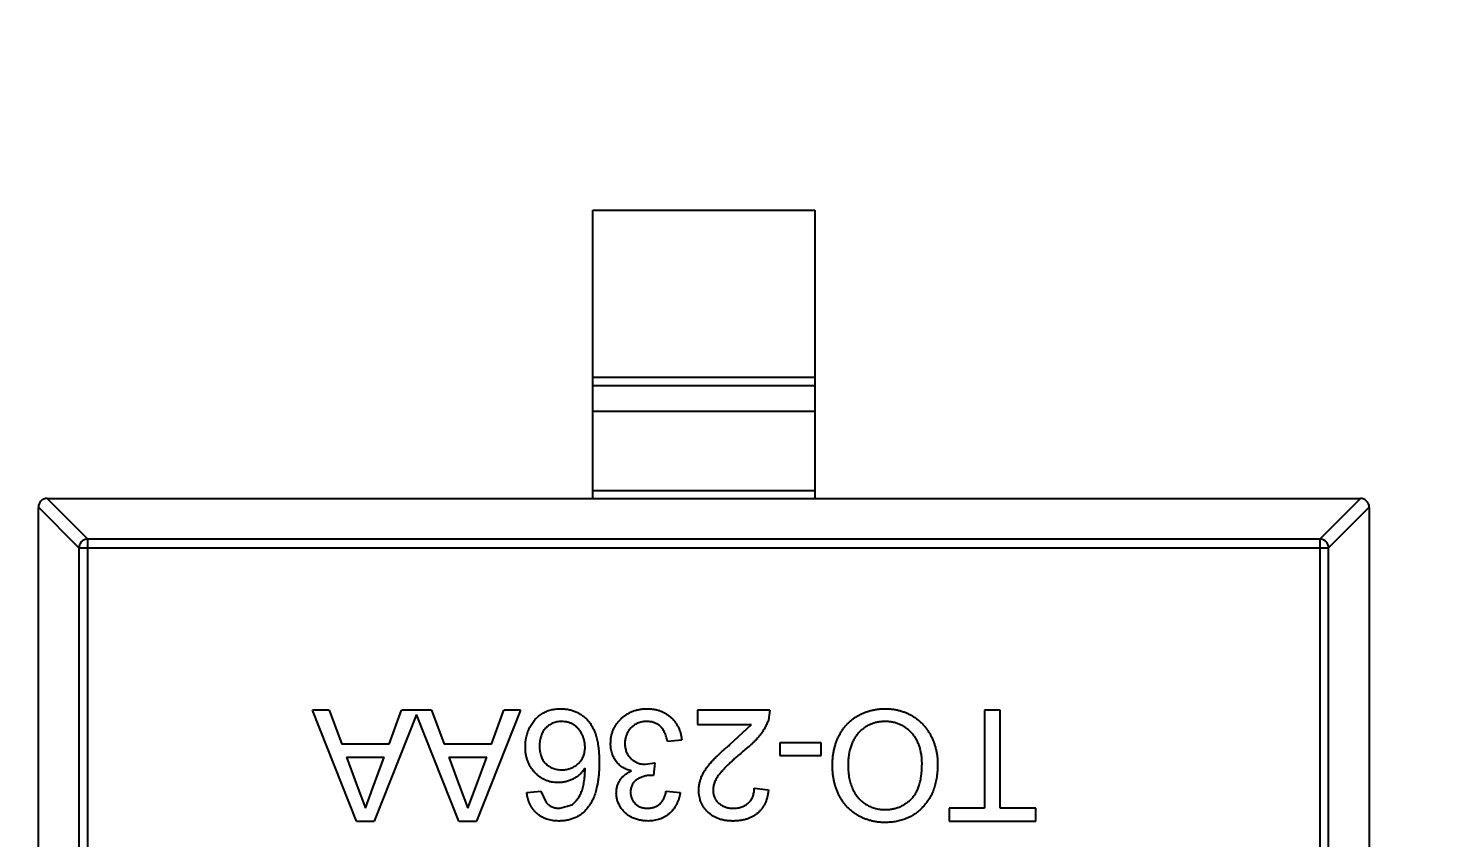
# Model space of a CAD drawing. Header units: inches. Extents: x 398 to 599, y 40 to 151.
# Drawn here: x 546.505 to 549.676, y 82.078 to 83.903 of the extents above; entities that cross this region are included whole.
import ezdxf

# ---------------------------------------------------------------- set-up
doc = ezdxf.new("R2010")
doc.units = ezdxf.units.IN
doc.header["$LTSCALE"] = 1.21
doc.header["$MEASUREMENT"] = 0
doc.header["$PDMODE"] = 3
doc.header["$PDSIZE"] = 0.3125
doc.layers.get('0').update_dxf_attribs({"linetype": 'CONTINUOUS'})
doc.layers.get('Defpoints').update_dxf_attribs({"linetype": 'CONTINUOUS'})
doc.layers.add('DIM', color=3, linetype='CONTINUOUS')
doc.styles.get("Standard").update_dxf_attribs({"font": 'txt', "width": 0.8})
doc.dimstyles.get("Standard").update_dxf_attribs({"dimtxt": 0.15625, "dimasz": 0.1875, "dimexe": 0.125, "dimexo": 0.0625, "dimgap": 0.09, "dimtad": 0, "dimtih": 1, "dimtoh": 1, "dimzin": 4, "dimdsep": 46, "dimtxsty": 'Standard', "dimblk": '_FILLED', "dimblk1": '_FILLED', "dimblk2": '_FILLED', "dimcen": 0.09, "dimazin": 1, "dimtp": 0.01, "dimtm": 0.01, "dimtfac": 1, "dimtofl": 0, "dimtmove": 0, "dimatfit": 3, "dimldrblk": '_FILLED', "dimfxl": 1, "dimtolj": 1, "dimtzin": 4, "dimarcsym": 0})

# ---------------------------------------------------------------- blocks, each defined once
blk = doc.blocks.new('_FILLED')
at = {"color": 0, "linetype": 'ByBlock'}
blk.add_solid([(0, 0), (-1, 0.1667), (-1, -0.1667)], dxfattribs=at)
blk = doc.blocks.new('*D67')
at = {"layer": 'Defpoints', "color": 0}
for p in [(521.3768, 92.925), (527.3329, 92.925), (549.2812, 69.8553)]:
    blk.add_point(p, dxfattribs=at)
at = {"layer": 'DIM', "color": 0, "lineweight": -2}
for p, q in [((527.2704, 92.925), (521.2518, 92.925)), ((521.3768, 90.925), (521.3768, 84.5468)), ((521.3768, 71.8553), (521.3768, 78.2335)), ((549.2187, 69.8553), (521.2518, 69.8553))]:
    blk.add_line(p, q, dxfattribs=at)
at = {"layer": 'DIM', "color": 0, "lineweight": -2, "xscale": 2, "yscale": 2, "zscale": 2}
for p, rotation in [((521.3768, 92.925), 90), ((521.3768, 69.8553), 270)]:
    blk.add_blockref('_FILLED', p, dxfattribs=dict(at, rotation=rotation))
at = {"layer": 'DIM', "color": 0, "insert": (521.3768, 81.3902), "char_height": 2, "attachment_point": 5, "rotation": 90}
blk.add_mtext('\\A1;23.07', dxfattribs=at)
blk = doc.blocks.new('*D70')
at = {"layer": 'Defpoints', "color": 0}
for p in [(537.241, 87.005), (553.751, 68.4022), (537.241, 64.8591)]:
    blk.add_point(p, dxfattribs=at)
at = {"layer": 'DIM', "color": 0, "lineweight": -2}
for p, q in [((537.241, 86.9425), (537.241, 64.7341)), ((553.751, 68.3397), (553.751, 64.7341)), ((539.241, 64.8591), (542.7394, 64.8591)), ((551.751, 64.8591), (548.2527, 64.8591))]:
    blk.add_line(p, q, dxfattribs=at)
at = {"layer": 'DIM', "color": 0, "lineweight": -2, "xscale": 2, "yscale": 2, "zscale": 2, "rotation": 180}
blk.add_blockref('_FILLED', (537.241, 64.8591), dxfattribs=at)
at = {"layer": 'DIM', "color": 0, "lineweight": -2, "xscale": 2, "yscale": 2, "zscale": 2}
blk.add_blockref('_FILLED', (553.751, 64.8591), dxfattribs=at)
at = {"layer": 'DIM', "color": 0, "insert": (545.496, 64.8591), "char_height": 2, "attachment_point": 5}
blk.add_mtext('\\A1;16.51', dxfattribs=at)

msp = doc.modelspace()

# ---------------------------------------------------------------- linework, layer by layer
at = {"color": 7, "linetype": 'Continuous'}
for p, q in [((547.7779, 82.843), (547.7779, 83.493)), ((547.7779, 83.493), (548.2779, 83.493)), ((548.2779, 83.493), (548.2779, 82.843)), ((547.7779, 83.1168), (548.2779, 83.1168)), ((548.2779, 83.097), (547.7779, 83.097)), ((548.2779, 83.039), (547.7779, 83.039)), ((546.5476, 82.843), (546.639, 82.7515)), ((546.5479, 82.843), (549.5079, 82.843)), ((547.7779, 82.8607), (548.2779, 82.8607)), ((549.4168, 82.7515), (549.5082, 82.843)), ((546.6193, 82.7318), (546.5279, 82.8233)), ((546.5279, 81.163), (546.5279, 82.823)), ((549.5279, 82.8233), (549.4365, 82.7318)), ((549.5279, 82.823), (549.5279, 81.163)), ((546.639, 81.2344), (546.639, 82.7515)), ((549.4168, 82.7515), (546.639, 82.7515)), ((549.4168, 82.7515), (549.4168, 81.2344)), ((546.6193, 82.7318), (546.6193, 81.2541)), ((546.6193, 82.7318), (549.4365, 82.7318)), ((549.4365, 81.2541), (549.4365, 82.7318)), ((547.2451, 82.1157), (547.1459, 82.3657)), ((547.1833, 82.3657), (547.1459, 82.3657)), ((547.1833, 82.3657), (547.2117, 82.2888)), ((547.3804, 82.3563), (547.2849, 82.1157)), ((547.3183, 82.2888), (547.3468, 82.3657)), ((547.4141, 82.3657), (547.3468, 82.3657)), ((547.4759, 82.1157), (547.3804, 82.3563)), ((547.4141, 82.3657), (547.4425, 82.2888)), ((547.6149, 82.3657), (547.5157, 82.1157)), ((547.5491, 82.2888), (547.5775, 82.3657)), ((547.6149, 82.3657), (547.5775, 82.3657)), ((548.0134, 82.3657), (548.0134, 82.3337)), ((548.1769, 82.3657), (548.0134, 82.3657)), ((548.1769, 82.3657), (548.1735, 82.3435)), ((548.6609, 82.3657), (548.6609, 82.1446)), ((548.6961, 82.3657), (548.6609, 82.3657)), ((548.6961, 82.1446), (548.6961, 82.3657)), ((548.0134, 82.3337), (548.1357, 82.3337)), ((548.086, 82.2873), (548.1357, 82.3337)), ((547.9782, 82.2984), (547.9461, 82.2952)), ((548.1993, 82.292), (548.1993, 82.2632)), ((548.2923, 82.292), (548.1993, 82.292)), ((548.2923, 82.2632), (548.2923, 82.292)), ((547.3183, 82.2888), (547.2117, 82.2888)), ((547.2224, 82.26), (547.2466, 82.1943)), ((547.2224, 82.26), (547.3077, 82.26)), ((547.2821, 82.1908), (547.3077, 82.26)), ((547.5491, 82.2888), (547.4425, 82.2888)), ((547.4531, 82.26), (547.4774, 82.1943)), ((547.4531, 82.26), (547.5385, 82.26)), ((547.5129, 82.1908), (547.5385, 82.26)), ((548.1993, 82.2632), (548.2923, 82.2632)), ((547.8968, 82.2438), (547.9176, 82.2472)), ((547.9176, 82.2472), (547.9143, 82.2183)), ((547.9143, 82.2183), (547.9097, 82.2187)), ((547.2466, 82.1943), (547.265, 82.1446)), ((547.265, 82.1446), (547.2821, 82.1908)), ((547.4774, 82.1943), (547.4958, 82.1446)), ((547.4958, 82.1446), (547.5129, 82.1908)), ((547.6288, 82.1799), (547.6609, 82.1831)), ((547.6609, 82.1831), (547.6724, 82.1574)), ((547.9429, 82.1831), (547.975, 82.1799)), ((548.1416, 82.1895), (548.1737, 82.1863)), ((547.7031, 82.1446), (547.7304, 82.152)), ((548.5807, 82.1446), (548.5807, 82.1157)), ((548.6609, 82.1446), (548.5807, 82.1446)), ((548.7762, 82.1446), (548.6961, 82.1446)), ((548.7762, 82.1157), (548.7762, 82.1446)), ((547.2451, 82.1157), (547.2849, 82.1157)), ((547.4759, 82.1157), (547.5157, 82.1157)), ((548.5807, 82.1157), (548.7762, 82.1157))]:
    msp.add_line(p, q, dxfattribs=at)
for centre, radius, start, end in [((553.751, 92.925), 23, 281.22586, 258.77532), ((553.751, 92.925), 22.75, 294.44334, 241.13427), ((546.5479, 82.823), 0.02, 90, 180), ((549.5079, 82.823), 0.02, 0, 90)]:
    msp.add_arc(centre, radius, start, end, dxfattribs=at)
for points, knots in [([(546.639, 82.7515), (546.6365, 82.7515), (546.6314, 82.7503), (546.6249, 82.7459), (546.6205, 82.7395), (546.6194, 82.7344), (546.6193, 82.7318)], [0, 0, 0, 0, 0.249032, 0.5, 0.750968, 1, 1, 1, 1]), ([(549.4365, 82.7318), (549.4364, 82.7344), (549.4352, 82.7395), (549.4308, 82.7459), (549.4244, 82.7503), (549.4193, 82.7515), (549.4168, 82.7515)], [0, 0, 0, 0, 0.249032, 0.5, 0.750968, 1, 1, 1, 1]), ([(547.6256, 82.2834), (547.6257, 82.2873), (547.626, 82.2949), (547.6279, 82.3061), (547.6311, 82.317), (547.6349, 82.3255), (547.6384, 82.3321), (547.6414, 82.3367), (547.6446, 82.341), (547.6479, 82.3451), (547.6516, 82.3488), (547.6555, 82.3523), (547.6596, 82.3554), (547.664, 82.3583), (547.6685, 82.3607), (547.6732, 82.3629), (547.6781, 82.3648), (547.6831, 82.3663), (547.6883, 82.3675), (547.6936, 82.3684), (547.6991, 82.3689), (547.7028, 82.3689), (547.7046, 82.369)], [0, 0, 0, 0, 0.088899, 0.17544, 0.261633, 0.34801, 0.390819, 0.432814, 0.473776, 0.514166, 0.554107, 0.594121, 0.63362, 0.673585, 0.71348, 0.75336, 0.792891, 0.833007, 0.873643, 0.914893, 0.95695, 1, 1, 1, 1]), ([(547.7046, 82.369), (547.7078, 82.3689), (547.714, 82.3687), (547.7231, 82.3674), (547.7317, 82.3652), (547.7398, 82.3621), (547.7476, 82.3582), (547.7549, 82.3533), (547.7617, 82.3476), (547.7681, 82.341), (547.7738, 82.3334), (547.7788, 82.3246), (547.783, 82.3147), (547.7864, 82.3037), (547.789, 82.2915), (547.7909, 82.2782), (547.792, 82.2638), (547.7922, 82.2539), (547.7923, 82.2487)], [0, 0, 0, 0, 0.056157, 0.110133, 0.162537, 0.213912, 0.265146, 0.31651, 0.369179, 0.423123, 0.479276, 0.538691, 0.601978, 0.670125, 0.74365, 0.82281, 0.908261, 1, 1, 1, 1]), ([(547.8179, 82.2905), (547.818, 82.2932), (547.8181, 82.2985), (547.8192, 82.3063), (547.8211, 82.3137), (547.8237, 82.3209), (547.8269, 82.3277), (547.831, 82.3343), (547.8358, 82.3404), (547.8412, 82.3463), (547.8472, 82.3516), (547.8536, 82.3562), (547.8605, 82.3602), (547.8677, 82.3634), (547.8753, 82.3659), (547.8833, 82.3677), (547.8917, 82.3688), (547.8975, 82.3689), (547.9004, 82.369)], [0, 0, 0, 0, 0.063503, 0.124805, 0.18492, 0.244376, 0.303775, 0.364133, 0.425376, 0.488388, 0.551743, 0.61386, 0.67564, 0.737737, 0.800417, 0.864658, 0.930985, 1, 1, 1, 1]), ([(547.9004, 82.369), (547.903, 82.3689), (547.9082, 82.3688), (547.9157, 82.3678), (547.923, 82.3664), (547.9299, 82.3641), (547.9364, 82.3614), (547.9426, 82.358), (547.9485, 82.354), (547.954, 82.3494), (547.959, 82.3443), (547.9635, 82.3388), (547.9673, 82.333), (547.9707, 82.3268), (547.9735, 82.3202), (547.9756, 82.3133), (547.9773, 82.306), (547.9779, 82.301), (547.9782, 82.2984)], [0, 0, 0, 0, 0.067794, 0.133464, 0.196934, 0.258481, 0.319787, 0.380431, 0.44099, 0.502867, 0.564806, 0.625526, 0.685604, 0.746041, 0.807347, 0.869717, 0.93379, 1, 1, 1, 1]), ([(548.3179, 82.2411), (548.318, 82.2443), (548.3181, 82.2504), (548.3188, 82.2595), (548.32, 82.2683), (548.3216, 82.2768), (548.3238, 82.2852), (548.3264, 82.2932), (548.3295, 82.3011), (548.333, 82.3086), (548.337, 82.3158), (548.3414, 82.3226), (548.3463, 82.3289), (548.3514, 82.3348), (548.3571, 82.3402), (548.3631, 82.3452), (548.3695, 82.3497), (548.3763, 82.3538), (548.3833, 82.3573), (548.3905, 82.3604), (548.3978, 82.3631), (548.4053, 82.3652), (548.4129, 82.3669), (548.4206, 82.3681), (548.4285, 82.3688), (548.4338, 82.3689), (548.4365, 82.369)], [0, 0, 0, 0, 0.04756, 0.093962, 0.139112, 0.183626, 0.227457, 0.270703, 0.313611, 0.35626, 0.398366, 0.439557, 0.480045, 0.519888, 0.559658, 0.599421, 0.639208, 0.679668, 0.72002, 0.759859, 0.79956, 0.839199, 0.878956, 0.918794, 0.959083, 1, 1, 1, 1]), ([(548.4365, 82.369), (548.4394, 82.3689), (548.4451, 82.3688), (548.4535, 82.368), (548.4617, 82.3667), (548.4696, 82.3649), (548.4774, 82.3624), (548.4849, 82.3595), (548.4921, 82.3561), (548.4991, 82.3522), (548.5058, 82.3478), (548.5121, 82.3429), (548.5179, 82.3377), (548.5233, 82.3321), (548.5284, 82.3262), (548.533, 82.3198), (548.5372, 82.313), (548.5409, 82.3059), (548.5443, 82.2986), (548.5471, 82.2911), (548.5496, 82.2835), (548.5516, 82.2758), (548.5532, 82.268), (548.5542, 82.2601), (548.555, 82.2521), (548.5551, 82.2468), (548.5551, 82.2441)], [0, 0, 0, 0, 0.044697, 0.088534, 0.131409, 0.173814, 0.215715, 0.257247, 0.298848, 0.340604, 0.382029, 0.42297, 0.463632, 0.504048, 0.544591, 0.584964, 0.626265, 0.667979, 0.709943, 0.751382, 0.792619, 0.833948, 0.875008, 0.916446, 0.957907, 1, 1, 1, 1]), ([(547.7071, 82.3401), (547.7053, 82.3401), (547.7018, 82.34), (547.6967, 82.3392), (547.6918, 82.3381), (547.6872, 82.3364), (547.6829, 82.3343), (547.6788, 82.3317), (547.6749, 82.3287), (547.6713, 82.3252), (547.6681, 82.3213), (547.6653, 82.317), (547.6629, 82.3124), (547.661, 82.3074), (547.6595, 82.3022), (547.6584, 82.2965), (547.6578, 82.2906), (547.6577, 82.2865), (547.6577, 82.2844)], [0, 0, 0, 0, 0.063965, 0.124854, 0.184383, 0.242748, 0.2999, 0.357059, 0.415719, 0.475258, 0.535508, 0.596291, 0.657728, 0.721052, 0.786261, 0.853834, 0.925318, 1, 1, 1, 1]), ([(547.7602, 82.2828), (547.7601, 82.2853), (547.76, 82.2903), (547.7586, 82.2977), (547.7564, 82.3049), (547.7534, 82.3118), (547.7496, 82.3183), (547.7452, 82.324), (547.7401, 82.329), (547.7345, 82.3331), (547.7283, 82.3362), (547.7216, 82.3385), (547.7145, 82.3399), (547.7096, 82.34), (547.7071, 82.3401)], [0, 0, 0, 0, 0.086177, 0.171222, 0.257573, 0.34515, 0.431508, 0.513644, 0.593539, 0.672806, 0.752058, 0.831493, 0.913823, 1, 1, 1, 1]), ([(547.8992, 82.3401), (547.8974, 82.3401), (547.8939, 82.34), (547.8887, 82.3393), (547.8837, 82.3382), (547.8791, 82.3366), (547.8748, 82.3346), (547.8707, 82.3321), (547.8669, 82.3292), (547.8634, 82.3258), (547.8602, 82.3221), (547.8575, 82.3182), (547.8552, 82.3141), (547.8532, 82.3098), (547.8518, 82.3052), (547.8507, 82.3004), (547.8501, 82.2954), (547.85, 82.292), (547.85, 82.2903)], [0, 0, 0, 0, 0.069461, 0.135658, 0.19962, 0.261651, 0.322053, 0.38234, 0.443223, 0.50493, 0.56682, 0.6276, 0.687476, 0.747351, 0.808174, 0.870133, 0.933721, 1, 1, 1, 1]), ([(547.9461, 82.2952), (547.9457, 82.2972), (547.9449, 82.3009), (547.9433, 82.3062), (547.9416, 82.3112), (547.9395, 82.3156), (547.9375, 82.3198), (547.9351, 82.3235), (547.9325, 82.3267), (547.9298, 82.3296), (547.9268, 82.3321), (547.9236, 82.3343), (547.9201, 82.3361), (547.9164, 82.3375), (547.9124, 82.3387), (547.9083, 82.3395), (547.9038, 82.34), (547.9008, 82.3401), (547.8992, 82.3401)], [0, 0, 0, 0, 0.082566, 0.15976, 0.233155, 0.301356, 0.365752, 0.426437, 0.484185, 0.539549, 0.593156, 0.647048, 0.701446, 0.757, 0.81384, 0.873058, 0.934963, 1, 1, 1, 1]), ([(548.1735, 82.3435), (548.1725, 82.3406), (548.1703, 82.3346), (548.1659, 82.326), (548.1608, 82.3175), (548.1558, 82.3105), (548.1512, 82.3049), (548.1473, 82.3006), (548.1431, 82.2961), (548.1384, 82.2916), (548.1334, 82.2869), (548.1279, 82.282), (548.1221, 82.2772), (548.118, 82.2739), (548.1159, 82.2722)], [0, 0, 0, 0, 0.100388, 0.204407, 0.310686, 0.422157, 0.480685, 0.543238, 0.6095, 0.679555, 0.753841, 0.831641, 0.913813, 1, 1, 1, 1]), ([(548.4367, 82.3401), (548.4337, 82.34), (548.4278, 82.3399), (548.4193, 82.3387), (548.4112, 82.3366), (548.4034, 82.3338), (548.3961, 82.3301), (548.3891, 82.3257), (548.3827, 82.3204), (548.3765, 82.3143), (548.3711, 82.3075), (548.3662, 82.3), (548.3622, 82.2918), (548.3588, 82.2829), (548.3563, 82.2734), (548.3545, 82.2631), (548.3533, 82.2522), (548.3532, 82.2447), (548.3532, 82.2409)], [0, 0, 0, 0, 0.061055, 0.119545, 0.176806, 0.232956, 0.288583, 0.344667, 0.401662, 0.46054, 0.520477, 0.581213, 0.643431, 0.707961, 0.775371, 0.846414, 0.921152, 1, 1, 1, 1]), ([(548.5198, 82.2445), (548.5198, 82.2481), (548.5197, 82.2551), (548.5185, 82.2654), (548.5166, 82.275), (548.5141, 82.2842), (548.5107, 82.2927), (548.5067, 82.3006), (548.5018, 82.3079), (548.4963, 82.3146), (548.4902, 82.3206), (548.4837, 82.3258), (548.4767, 82.3302), (548.4695, 82.3338), (548.4618, 82.3367), (548.4537, 82.3386), (548.4453, 82.3399), (548.4396, 82.34), (548.4367, 82.3401)], [0, 0, 0, 0, 0.075964, 0.148125, 0.217201, 0.2833, 0.347202, 0.4093, 0.470426, 0.531588, 0.591739, 0.650258, 0.707303, 0.764208, 0.821148, 0.879119, 0.938423, 1, 1, 1, 1]), ([(547.6995, 82.2023), (547.697, 82.2024), (547.692, 82.2025), (547.6847, 82.2035), (547.6777, 82.2054), (547.671, 82.2078), (547.6646, 82.2111), (547.6584, 82.2149), (547.6526, 82.2196), (547.6471, 82.2248), (547.6421, 82.2307), (547.6376, 82.237), (547.6339, 82.2437), (547.6309, 82.2509), (547.6285, 82.2584), (547.6268, 82.2664), (547.6258, 82.2748), (547.6257, 82.2805), (547.6256, 82.2834)], [0, 0, 0, 0, 0.061347, 0.121203, 0.179863, 0.238152, 0.296252, 0.35519, 0.415676, 0.478379, 0.541524, 0.603977, 0.666513, 0.729491, 0.79371, 0.859736, 0.928449, 1, 1, 1, 1]), ([(547.6577, 82.2844), (547.6577, 82.2824), (547.6577, 82.2785), (547.6584, 82.2728), (547.6594, 82.2674), (547.661, 82.2623), (547.6629, 82.2576), (547.6652, 82.2532), (547.668, 82.249), (547.6712, 82.2454), (547.6748, 82.242), (547.6786, 82.2391), (547.6828, 82.2366), (547.6873, 82.2346), (547.6921, 82.233), (547.6973, 82.232), (547.7027, 82.2312), (547.7064, 82.2312), (547.7083, 82.2311)], [0, 0, 0, 0, 0.072229, 0.141252, 0.207439, 0.270245, 0.331238, 0.391254, 0.450152, 0.509008, 0.567734, 0.625726, 0.683708, 0.742407, 0.803094, 0.865865, 0.931379, 1, 1, 1, 1]), ([(547.7083, 82.2311), (547.7101, 82.2312), (547.7136, 82.2312), (547.7187, 82.232), (547.7237, 82.233), (547.7284, 82.2346), (547.7329, 82.2366), (547.7372, 82.2391), (547.7413, 82.242), (547.7452, 82.2453), (547.7487, 82.249), (547.7518, 82.253), (547.7544, 82.2573), (547.7566, 82.2618), (547.7582, 82.2667), (547.7594, 82.2718), (547.7601, 82.2772), (547.7602, 82.2809), (547.7602, 82.2828)], [0, 0, 0, 0, 0.064812, 0.127718, 0.189086, 0.249562, 0.309738, 0.370215, 0.431085, 0.493911, 0.55657, 0.617553, 0.678119, 0.739063, 0.801665, 0.864956, 0.93089, 1, 1, 1, 1]), ([(547.8648, 82.2289), (547.863, 82.2293), (547.8595, 82.2302), (547.8545, 82.2321), (547.8497, 82.2342), (547.8452, 82.2367), (547.8411, 82.2395), (547.8372, 82.2427), (547.8336, 82.2463), (547.8304, 82.2501), (547.8274, 82.2543), (547.8249, 82.2587), (547.8227, 82.2634), (547.8209, 82.2683), (547.8196, 82.2735), (547.8186, 82.279), (547.818, 82.2847), (547.8179, 82.2886), (547.8179, 82.2905)], [0, 0, 0, 0, 0.065828, 0.128938, 0.190858, 0.251186, 0.310974, 0.37005, 0.429672, 0.489507, 0.549975, 0.610075, 0.670915, 0.732909, 0.796711, 0.861825, 0.929892, 1, 1, 1, 1]), ([(547.85, 82.2903), (547.85, 82.2886), (547.8501, 82.2854), (547.8507, 82.2806), (547.8517, 82.2761), (547.8532, 82.2718), (547.8551, 82.2678), (547.8573, 82.2639), (547.86, 82.2603), (547.8631, 82.2569), (547.8665, 82.2538), (547.8702, 82.2511), (547.8741, 82.2488), (547.8782, 82.247), (547.8825, 82.2455), (547.8871, 82.2445), (547.8919, 82.2439), (547.8952, 82.2438), (547.8968, 82.2438)], [0, 0, 0, 0, 0.067051, 0.13118, 0.193722, 0.254499, 0.314763, 0.375117, 0.436023, 0.498297, 0.560571, 0.621619, 0.681973, 0.742853, 0.804272, 0.867473, 0.932273, 1, 1, 1, 1]), ([(548.0166, 82.1848), (548.0167, 82.1872), (548.0168, 82.1922), (548.0179, 82.1996), (548.0198, 82.2069), (548.0222, 82.2142), (548.0255, 82.2216), (548.0298, 82.2291), (548.035, 82.2368), (548.04, 82.2433), (548.0447, 82.2488), (548.0488, 82.2533), (548.0536, 82.2581), (548.0589, 82.2633), (548.0649, 82.2688), (548.0714, 82.2747), (548.0785, 82.2809), (548.0834, 82.2851), (548.086, 82.2873)], [0, 0, 0, 0, 0.057945, 0.116018, 0.174826, 0.234683, 0.296827, 0.364061, 0.436192, 0.51426, 0.556976, 0.604856, 0.657675, 0.715751, 0.77884, 0.847501, 0.921228, 1, 1, 1, 1]), ([(548.1159, 82.2722), (548.1127, 82.2695), (548.1065, 82.2643), (548.0977, 82.2566), (548.0897, 82.2494), (548.0826, 82.2427), (548.0764, 82.2364), (548.0709, 82.2306), (548.0662, 82.2254), (548.0623, 82.2205), (548.0591, 82.2159), (548.0563, 82.2114), (548.054, 82.2069), (548.052, 82.2025), (548.0505, 82.1981), (548.0495, 82.1937), (548.0488, 82.1894), (548.0487, 82.1865), (548.0487, 82.1851)], [0, 0, 0, 0, 0.11141, 0.214526, 0.309417, 0.396087, 0.474284, 0.544374, 0.60642, 0.660582, 0.709794, 0.756451, 0.800767, 0.843168, 0.884295, 0.923885, 0.962359, 1, 1, 1, 1]), ([(547.7602, 82.2352), (547.7583, 82.2326), (547.7546, 82.2274), (547.7481, 82.2206), (547.741, 82.2148), (547.7332, 82.2103), (547.7251, 82.2067), (547.7167, 82.2041), (547.7082, 82.2026), (547.7024, 82.2024), (547.6995, 82.2023)], [0, 0, 0, 0, 0.13549, 0.265229, 0.390778, 0.51542, 0.638317, 0.759642, 0.878902, 1, 1, 1, 1]), ([(547.7304, 82.152), (547.7325, 82.1537), (547.7367, 82.1573), (547.7423, 82.1639), (547.7473, 82.1715), (547.751, 82.1786), (547.7536, 82.185), (547.7553, 82.1905), (547.7568, 82.1966), (547.7579, 82.2032), (547.7589, 82.2104), (547.7596, 82.2181), (547.7601, 82.2265), (547.7602, 82.2323), (547.7602, 82.2352)], [0, 0, 0, 0, 0.088609, 0.181893, 0.280787, 0.38702, 0.444107, 0.506454, 0.574396, 0.647656, 0.726426, 0.811458, 0.90278, 1, 1, 1, 1]), ([(547.7923, 82.2487), (547.7923, 82.2458), (547.7922, 82.24), (547.7918, 82.2314), (547.7914, 82.2232), (547.7906, 82.2153), (547.7897, 82.2077), (547.7885, 82.2004), (547.7871, 82.1934), (547.7855, 82.1867), (547.7837, 82.1803), (547.7817, 82.1742), (547.7795, 82.1684), (547.777, 82.163), (547.7744, 82.1578), (547.7715, 82.1529), (547.7684, 82.1484), (547.7661, 82.1455), (547.765, 82.1441)], [0, 0, 0, 0, 0.080034, 0.157854, 0.232564, 0.304731, 0.374384, 0.441663, 0.506048, 0.568692, 0.628715, 0.687238, 0.743227, 0.797567, 0.850239, 0.901629, 0.951067, 1, 1, 1, 1]), ([(547.8307, 82.1793), (547.8308, 82.1819), (547.8311, 82.187), (547.8327, 82.1945), (547.8355, 82.2016), (547.8392, 82.2083), (547.8441, 82.2146), (547.85, 82.2201), (547.8569, 82.225), (547.8622, 82.2276), (547.8648, 82.2289)], [0, 0, 0, 0, 0.121951, 0.240787, 0.35855, 0.479066, 0.601519, 0.727551, 0.859932, 1, 1, 1, 1]), ([(548.4364, 82.1125), (548.4335, 82.1126), (548.4279, 82.1127), (548.4196, 82.1134), (548.4116, 82.1148), (548.4037, 82.1165), (548.3961, 82.1189), (548.3886, 82.1216), (548.3814, 82.1251), (548.3744, 82.1289), (548.3677, 82.1332), (548.3614, 82.1379), (548.3556, 82.143), (548.35, 82.1485), (548.345, 82.1545), (548.3403, 82.1608), (548.3361, 82.1676), (548.3323, 82.1747), (548.3289, 82.1821), (548.326, 82.1898), (548.3235, 82.1978), (548.3214, 82.206), (548.3199, 82.2144), (548.3187, 82.2231), (548.3181, 82.2321), (548.318, 82.2381), (548.3179, 82.2411)], [0, 0, 0, 0, 0.043099, 0.085587, 0.126908, 0.167967, 0.20845, 0.249025, 0.289281, 0.33001, 0.370598, 0.410466, 0.450033, 0.489688, 0.529116, 0.569037, 0.609703, 0.650759, 0.692509, 0.734219, 0.776707, 0.819552, 0.863351, 0.907839, 0.953334, 1, 1, 1, 1]), ([(548.3532, 82.2409), (548.3532, 82.2384), (548.3532, 82.2336), (548.3538, 82.2264), (548.3545, 82.2195), (548.3556, 82.2128), (548.3571, 82.2064), (548.3587, 82.2002), (548.3608, 82.1942), (548.3632, 82.1885), (548.3658, 82.183), (548.3688, 82.1779), (548.372, 82.1731), (548.3755, 82.1685), (548.3794, 82.1644), (548.3835, 82.1605), (548.3879, 82.1569), (548.3926, 82.1537), (548.3975, 82.1508), (548.4026, 82.1483), (548.4078, 82.1461), (548.4132, 82.1444), (548.4187, 82.1431), (548.4244, 82.1421), (548.4302, 82.1415), (548.4342, 82.1414), (548.4362, 82.1414)], [0, 0, 0, 0, 0.050852, 0.099752, 0.147438, 0.194086, 0.239171, 0.28334, 0.326577, 0.368936, 0.410572, 0.451051, 0.490877, 0.530044, 0.568937, 0.607578, 0.64642, 0.685679, 0.724799, 0.763513, 0.802173, 0.84074, 0.879649, 0.919071, 0.959098, 1, 1, 1, 1]), ([(548.4362, 82.1414), (548.439, 82.1414), (548.4445, 82.1416), (548.4527, 82.1428), (548.4605, 82.1446), (548.4681, 82.1472), (548.4754, 82.1505), (548.4823, 82.1547), (548.489, 82.1595), (548.4953, 82.1651), (548.5012, 82.1715), (548.5062, 82.179), (548.5104, 82.1875), (548.5139, 82.197), (548.5166, 82.2075), (548.5184, 82.2189), (548.5196, 82.2314), (548.5198, 82.24), (548.5198, 82.2445)], [0, 0, 0, 0, 0.055943, 0.110382, 0.164048, 0.216759, 0.269601, 0.323009, 0.377581, 0.433449, 0.490922, 0.550625, 0.613117, 0.679861, 0.751358, 0.828261, 0.910795, 1, 1, 1, 1]), ([(548.5551, 82.2441), (548.555, 82.239), (548.5548, 82.2293), (548.5533, 82.2151), (548.5507, 82.2017), (548.547, 82.1891), (548.5424, 82.1774), (548.5367, 82.1665), (548.5299, 82.1565), (548.5221, 82.1473), (548.5135, 82.1392), (548.5043, 82.132), (548.4944, 82.126), (548.484, 82.121), (548.4729, 82.1172), (548.4613, 82.1146), (548.449, 82.1128), (548.4406, 82.1126), (548.4364, 82.1125)], [0, 0, 0, 0, 0.075226, 0.146575, 0.2145, 0.27953, 0.342403, 0.403496, 0.463762, 0.523864, 0.583252, 0.641302, 0.698898, 0.756295, 0.814628, 0.874325, 0.935783, 1, 1, 1, 1]), ([(547.9097, 82.2187), (547.9067, 82.2186), (547.9009, 82.2183), (547.8925, 82.2165), (547.8845, 82.2136), (547.8783, 82.2102), (547.8738, 82.2069), (547.8709, 82.204), (547.8683, 82.2009), (547.8663, 82.1973), (547.8647, 82.1936), (547.8636, 82.1894), (547.8629, 82.185), (547.8628, 82.1819), (547.8628, 82.1804)], [0, 0, 0, 0, 0.129789, 0.254605, 0.378435, 0.50292, 0.565018, 0.624848, 0.683448, 0.742765, 0.802757, 0.86522, 0.930779, 1, 1, 1, 1]), ([(547.701, 82.1157), (547.6985, 82.1158), (547.6937, 82.1159), (547.6867, 82.1167), (547.68, 82.118), (547.6737, 82.1199), (547.6677, 82.1223), (547.662, 82.1252), (547.6567, 82.1287), (547.6517, 82.1327), (547.6472, 82.1371), (547.6431, 82.1421), (547.6395, 82.1474), (547.6363, 82.1531), (547.6337, 82.1592), (547.6315, 82.1657), (547.6299, 82.1726), (547.6292, 82.1774), (547.6288, 82.1799)], [0, 0, 0, 0, 0.068499, 0.134572, 0.198208, 0.259784, 0.319951, 0.379508, 0.438814, 0.498497, 0.558182, 0.617438, 0.677522, 0.737959, 0.80033, 0.86409, 0.930622, 1, 1, 1, 1]), ([(547.9018, 82.1157), (547.8986, 82.1159), (547.8922, 82.1161), (547.8827, 82.1177), (547.8737, 82.1204), (547.8652, 82.1242), (547.8573, 82.1288), (547.8503, 82.1343), (547.8443, 82.1406), (547.8395, 82.1477), (547.8356, 82.1552), (547.8328, 82.163), (547.831, 82.1711), (547.8308, 82.1766), (547.8307, 82.1793)], [0, 0, 0, 0, 0.092054, 0.181008, 0.26913, 0.357137, 0.443549, 0.526433, 0.607453, 0.688385, 0.767854, 0.845531, 0.922529, 1, 1, 1, 1]), ([(547.8628, 82.1804), (547.8628, 82.1791), (547.8629, 82.1766), (547.8634, 82.173), (547.8642, 82.1695), (547.8654, 82.1662), (547.8669, 82.1631), (547.8688, 82.1601), (547.8709, 82.1573), (547.8734, 82.1547), (547.8761, 82.1523), (547.8791, 82.1503), (547.8822, 82.1485), (547.8856, 82.1471), (547.8891, 82.146), (547.8929, 82.1452), (547.8968, 82.1447), (547.8995, 82.1446), (547.9008, 82.1446)], [0, 0, 0, 0, 0.065093, 0.127304, 0.188122, 0.247131, 0.306077, 0.365678, 0.426103, 0.487841, 0.550317, 0.611805, 0.672737, 0.734883, 0.79768, 0.862475, 0.929775, 1, 1, 1, 1]), ([(547.9008, 82.1446), (547.9035, 82.1447), (547.9087, 82.1449), (547.9161, 82.1468), (547.9228, 82.1498), (547.9278, 82.1533), (547.9314, 82.1567), (547.9338, 82.1596), (547.9359, 82.1628), (547.9378, 82.1662), (547.9395, 82.17), (547.9409, 82.1741), (547.9421, 82.1785), (547.9426, 82.1815), (547.9429, 82.1831)], [0, 0, 0, 0, 0.127797, 0.246795, 0.362284, 0.477652, 0.536237, 0.59559, 0.656344, 0.719085, 0.784349, 0.852876, 0.924551, 1, 1, 1, 1]), ([(547.975, 82.1799), (547.9745, 82.1774), (547.9735, 82.1725), (547.9715, 82.1655), (547.969, 82.1589), (547.9661, 82.1528), (547.9628, 82.147), (547.959, 82.1417), (547.9548, 82.1369), (547.9502, 82.1324), (547.9452, 82.1285), (547.9399, 82.1251), (547.9343, 82.1222), (547.9283, 82.1199), (547.9221, 82.118), (547.9156, 82.1167), (547.9088, 82.1159), (547.9042, 82.1158), (547.9018, 82.1157)], [0, 0, 0, 0, 0.071036, 0.139343, 0.204958, 0.268332, 0.330129, 0.390664, 0.450861, 0.510587, 0.570374, 0.629455, 0.687994, 0.747581, 0.807839, 0.870034, 0.93381, 1, 1, 1, 1]), ([(548.0936, 82.1157), (548.0907, 82.1158), (548.085, 82.1159), (548.0768, 82.1169), (548.0691, 82.1184), (548.0618, 82.1206), (548.0549, 82.1234), (548.0486, 82.1268), (548.0427, 82.1308), (548.0373, 82.1355), (548.0325, 82.1406), (548.0282, 82.146), (548.0247, 82.1517), (548.0216, 82.1577), (548.0194, 82.1641), (548.0178, 82.1707), (548.0168, 82.1776), (548.0167, 82.1824), (548.0166, 82.1848)], [0, 0, 0, 0, 0.074712, 0.145539, 0.213339, 0.278615, 0.342094, 0.40389, 0.465063, 0.526577, 0.587328, 0.64638, 0.704345, 0.761672, 0.819418, 0.878039, 0.937796, 1, 1, 1, 1]), ([(548.0487, 82.1851), (548.0487, 82.1837), (548.0488, 82.1809), (548.0494, 82.1769), (548.0503, 82.173), (548.0518, 82.1693), (548.0535, 82.1658), (548.0558, 82.1624), (548.0583, 82.1592), (548.0613, 82.1563), (548.0645, 82.1535), (548.0681, 82.1512), (548.0718, 82.1491), (548.0758, 82.1474), (548.0801, 82.1462), (548.0846, 82.1453), (548.0894, 82.1447), (548.0926, 82.1446), (548.0943, 82.1446)], [0, 0, 0, 0, 0.061762, 0.121174, 0.179421, 0.236843, 0.294322, 0.353191, 0.412721, 0.474522, 0.537057, 0.599591, 0.662367, 0.725246, 0.790316, 0.857724, 0.927232, 1, 1, 1, 1]), ([(548.1737, 82.1863), (548.1734, 82.1835), (548.1727, 82.178), (548.1711, 82.1702), (548.1689, 82.1628), (548.1662, 82.156), (548.1629, 82.1497), (548.1591, 82.1438), (548.1546, 82.1385), (548.1497, 82.1337), (548.1443, 82.1295), (548.1383, 82.1258), (548.1319, 82.1227), (548.1251, 82.1201), (548.1179, 82.1182), (548.1102, 82.1168), (548.102, 82.1159), (548.0964, 82.1158), (548.0936, 82.1157)], [0, 0, 0, 0, 0.070675, 0.137493, 0.201473, 0.262869, 0.32255, 0.380737, 0.43822, 0.495487, 0.553484, 0.611346, 0.670644, 0.731587, 0.794183, 0.859445, 0.928208, 1, 1, 1, 1]), ([(548.0943, 82.1446), (548.096, 82.1446), (548.0994, 82.1447), (548.1044, 82.1453), (548.1091, 82.1462), (548.1135, 82.1475), (548.1177, 82.1492), (548.1216, 82.1513), (548.1253, 82.1536), (548.1286, 82.1564), (548.1317, 82.1596), (548.1343, 82.163), (548.1365, 82.1667), (548.1384, 82.1707), (548.1398, 82.175), (548.1409, 82.1796), (548.1415, 82.1844), (548.1416, 82.1878), (548.1416, 82.1895)], [0, 0, 0, 0, 0.070696, 0.138358, 0.20337, 0.2657, 0.327256, 0.386512, 0.445858, 0.505173, 0.56378, 0.622343, 0.680824, 0.739795, 0.800801, 0.864239, 0.930631, 1, 1, 1, 1]), ([(547.6724, 82.1574), (547.6735, 82.1564), (547.6755, 82.1544), (547.6789, 82.1518), (547.6825, 82.1495), (547.6863, 82.1477), (547.6902, 82.1463), (547.6943, 82.1453), (547.6987, 82.1447), (547.7016, 82.1446), (547.7031, 82.1446)], [0, 0, 0, 0, 0.128545, 0.252818, 0.375212, 0.497113, 0.618546, 0.742222, 0.869458, 1, 1, 1, 1]), ([(547.765, 82.1441), (547.763, 82.1419), (547.759, 82.1374), (547.7522, 82.1316), (547.745, 82.1267), (547.7371, 82.1227), (547.7288, 82.1196), (547.72, 82.1173), (547.7106, 82.116), (547.7042, 82.1158), (547.701, 82.1157)], [0, 0, 0, 0, 0.125625, 0.247619, 0.368528, 0.488104, 0.609878, 0.735382, 0.864448, 1, 1, 1, 1])]:
    msp.add_open_spline(points, degree=3, knots=knots, dxfattribs=at)

# ---------------------------------------------------------------- dimensions: what is measured, and where the dimension line sits
at = {"layer": 'DIM'}
dim = msp.add_linear_dim(base=(521.3768, 92.925), p1=(549.2812, 69.8553), p2=(527.3329, 92.925), angle=90, dimstyle='Standard', override={"dimtxt": 2, "dimasz": 2, "dimtih": 0, "dimtoh": 0, "dimzin": 0, "dimcen": 0.198, "dimadec": 0, "dimazin": 0, "dimtp": 0, "dimtm": 0, "dimtdec": 4, "dimtzin": 0}, dxfattribs=at)
dim.commit()
dim.dimension.update_dxf_attribs({"geometry": '*D67', "text_midpoint": (521.3768, 81.3902)})
dim = msp.add_linear_dim(base=(537.241, 64.8591), p1=(553.751, 68.4022), p2=(537.241, 87.005), dimstyle='Standard', override={"dimtxt": 2, "dimasz": 2, "dimtih": 0, "dimtoh": 0, "dimzin": 0, "dimcen": 0.198, "dimadec": 0, "dimazin": 0, "dimtp": 0, "dimtm": 0, "dimtdec": 4, "dimtzin": 0}, dxfattribs=at)
dim.commit()
dim.dimension.update_dxf_attribs({"geometry": '*D70', "text_midpoint": (545.496, 64.8591)})

doc.saveas('drawing.dxf')
